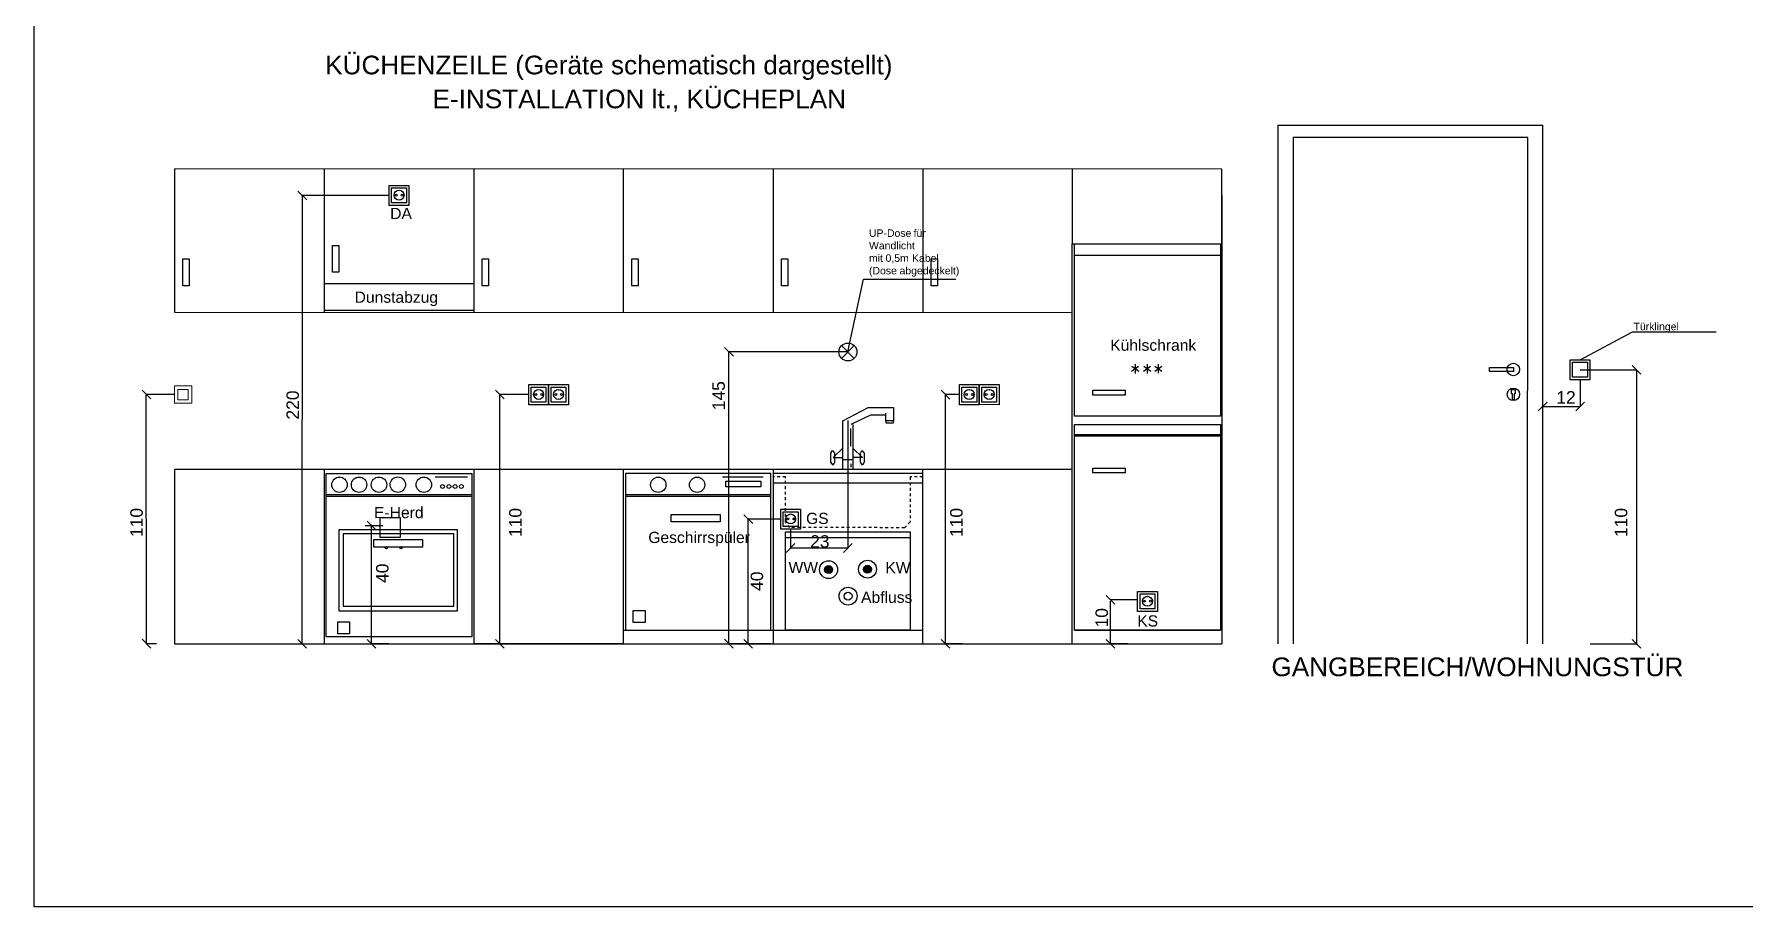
# Model space of a CAD drawing. Header units: millimetres. Extents: x 3198 to 3613, y 2300 to 2850.
# Drawn here: x 3198 to 3260.2, y 2299.9 to 2331.7 of the extents above; entities that cross this region are included whole.
import ezdxf

# ---------------------------------------------------------------- set-up
doc = ezdxf.new("R2010")
doc.units = ezdxf.units.MM
doc.linetypes.add('ACAD_ISO02W100', pattern=[15, 12, -3])
doc.layers.add('E_Elektroinstallation', color=1, linetype='Continuous', lineweight=18, true_color=0xff0000)
doc.layers.add('X_Bemaßung', color=7, linetype='Continuous', lineweight=25, true_color=0xcc3300)
doc.styles.get("Standard").update_dxf_attribs({"font": 'arial.ttf'})

# ---------------------------------------------------------------- blocks, each defined once
blk = doc.blocks.new('MText-A0CHVJ8Z2L', base_point=(853.96, 743.4))
at = {"color": 0, "linetype": 'ByBlock', "lineweight": -2, "ltscale": 0.18, "char_height": 1.3499, "attachment_point": 1, "rotation": 359.997}
for s, insert in [('{\\fArial;UP-Dose}', (853.96, 751.53)), ('{\\fArial;für}', (862.01, 751.53)), ('{\\fArial;Wandlicht}', (853.96, 749.28)), ('{\\fArial;(Dose}', (853.96, 744.75)), ('{\\fArial;mit}', (853.96, 747.02)), ('{\\fArial;0,5m}', (856.95, 747.02)), ('{\\fArial;abgedeckelt)}', (859.47, 744.75)), ('{\\fArial;Kabel}', (861.73, 747.02))]:
    blk.add_mtext(s, dxfattribs=dict(at, insert=insert))
blk = doc.blocks.new('Blockreferenz-A0CHVJ932L', base_point=(792.52, 705.07))
at = {"color": 0, "linetype": 'ByBlock', "lineweight": -2, "ltscale": 0.18}
for p, q in [((792.52, 708.69), (796.1, 708.69)), ((792.52, 705.07), (792.52, 708.69)), ((792.97, 708.23), (795.64, 708.23)), ((792.97, 705.53), (792.97, 708.23)), ((795.64, 708.23), (795.64, 705.53)), ((796.1, 708.69), (796.1, 705.07)), ((796.1, 705.07), (792.52, 705.07)), ((795.64, 705.53), (792.97, 705.53))]:
    blk.add_line(p, q, dxfattribs=at)
for centre, radius in [((794.31, 706.92), 0.9), ((793.8, 706.92), 0.171), ((794.87, 706.92), 0.171)]:
    blk.add_circle(centre, radius, dxfattribs=at)
for points in [[(794.33, 707.55), (794.29, 707.55), (794.33, 707.82), (794.29, 707.82)], [(794.33, 706.02), (794.29, 706.02), (794.33, 706.29), (794.29, 706.29)]]:
    blk.add_solid(points, dxfattribs=at)
blk = doc.blocks.new('Blockreferenz-A0CHVJ9B2L', base_point=(831.39, 661.09))
at = {"color": 0, "linetype": 'ByBlock', "lineweight": -2, "ltscale": 0.25}
blk.add_line((831.39, 662.67), (832.96, 661.09), dxfattribs=at)
blk = doc.blocks.new('Blockreferenz-A0CHVJ9H2L', base_point=(728.53, 661.88))
at = {"color": 0, "linetype": 'ByBlock', "lineweight": -2, "ltscale": 0.18}
for p, q in [((728.53, 747.65), (728.53, 721.76)), ((917.71, 747.64), (728.53, 747.65)), ((755.57, 747.65), (755.57, 721.76)), ((782.6, 747.65), (782.6, 721.75)), ((809.6, 747.65), (809.6, 721.75)), ((836.64, 747.64), (836.64, 721.75)), ((863.68, 747.64), (863.68, 721.75)), ((890.68, 747.64), (890.68, 734.1)), ((917.71, 734.1), (917.71, 747.64)), ((917.71, 742.95), (917.71, 661.88)), ((757.09, 733.84), (758.24, 733.84)), ((757.09, 729), (757.09, 733.84)), ((758.24, 733.84), (758.24, 729)), ((890.67, 721.75), (890.68, 734.1)), ((890.67, 661.88), (890.68, 734.1)), ((890.68, 734.1), (917.71, 734.1)), ((891.05, 702.99), (891.06, 734.1)), ((891.06, 734.1), (917.45, 734.1)), ((891.06, 732.08), (917.45, 732.08)), ((917.45, 734.1), (917.44, 702.99)), ((730.05, 726.56), (730.06, 731.41)), ((730.06, 731.41), (731.2, 731.41)), ((731.2, 731.41), (731.2, 726.56)), ((758.24, 729), (757.09, 729)), ((784.13, 731.4), (785.27, 731.4)), ((784.13, 726.56), (784.13, 731.4)), ((785.27, 731.4), (785.27, 726.56)), ((811.13, 731.4), (812.27, 731.4)), ((811.13, 726.56), (811.13, 731.4)), ((812.27, 731.4), (812.27, 726.56)), ((838.16, 731.4), (839.31, 731.4)), ((838.16, 726.56), (838.16, 731.4)), ((839.31, 731.4), (839.31, 726.56)), ((865.2, 731.4), (866.35, 731.4)), ((865.2, 726.56), (865.2, 731.4)), ((866.35, 731.4), (866.35, 726.56)), ((731.2, 726.56), (730.05, 726.56)), ((755.57, 726.94), (782.6, 726.94)), ((785.27, 726.56), (784.13, 726.56)), ((812.27, 726.56), (811.13, 726.56)), ((839.31, 726.56), (838.16, 726.56)), ((866.35, 726.56), (865.2, 726.56)), ((728.53, 721.76), (890.67, 721.75)), ((755.57, 722.14), (782.6, 722.14)), ((901.39, 711.1), (902.65, 712.02)), ((901.41, 712.03), (902.67, 711.12)), ((902.04, 712.4), (902.04, 710.72)), ((903.56, 711.1), (904.82, 712.02)), ((903.58, 712.03), (904.84, 711.12)), ((904.21, 712.4), (904.21, 710.72)), ((905.57, 711.1), (906.82, 712.02)), ((905.58, 712.03), (906.84, 711.12)), ((906.21, 712.41), (906.21, 710.74)), ((894.37, 707.68), (900.21, 707.68)), ((894.37, 706.8), (894.37, 707.68)), ((900.21, 707.68), (900.21, 706.8)), ((849.26, 702.15), (853.84, 704.55)), ((853.84, 704.55), (858.41, 704.55)), ((858.41, 704.55), (858.41, 702.15)), ((900.21, 706.8), (894.37, 706.8)), ((849.26, 693.38), (849.26, 702.15)), ((854.22, 703.18), (850.67, 701.5)), ((851.05, 701.5), (851.05, 693.38)), ((857, 703.18), (854.22, 703.18)), ((857, 702.15), (857, 703.56)), ((858.41, 702.15), (857, 702.15)), ((857, 702.15), (857, 701.77)), ((857, 701.77), (858.41, 701.77)), ((858.41, 701.77), (858.41, 702.15)), ((917.44, 702.99), (891.05, 702.99)), ((891.05, 664.32), (891.05, 701.46)), ((891.05, 701.46), (917.44, 701.46)), ((917.44, 701.46), (917.44, 664.32)), ((850.67, 697.57), (850.67, 700.74)), ((891.05, 699.71), (917.44, 699.71)), ((891.05, 699.44), (917.44, 699.44)), ((847.09, 696.32), (847.36, 696.8)), ((847.09, 694.68), (847.09, 696.32)), ((847.35, 696.81), (847.73, 696.32)), ((849.26, 697.19), (847.47, 695.55)), ((847.47, 695.55), (849.26, 695.55)), ((847.73, 696.32), (847.73, 694.68)), ((849.26, 695.17), (851.05, 695.17)), ((851.05, 697.19), (852.81, 695.55)), ((852.81, 695.55), (851.05, 695.55)), ((852.42, 696.32), (852.7, 696.8)), ((852.42, 694.68), (852.42, 696.32)), ((852.69, 696.81), (853.07, 696.32)), ((853.07, 696.32), (853.07, 694.68)), ((890.67, 693.38), (728.53, 693.39)), ((728.53, 693.39), (728.53, 661.89)), ((755.56, 693.38), (755.56, 661.89)), ((755.94, 663.16), (755.95, 692.62)), ((755.95, 692.62), (782.22, 692.62)), ((775.62, 692.01), (781.46, 692.01)), ((782.22, 692.62), (782.22, 663.16)), ((782.6, 693.38), (782.6, 661.88)), ((809.6, 693.38), (809.6, 661.88)), ((836.26, 692.62), (809.98, 692.62)), ((809.98, 692.62), (809.98, 664.32)), ((827.49, 692.01), (834.84, 692.01)), ((836.25, 664.32), (836.26, 692.62)), ((836.64, 693.38), (836.64, 661.88)), ((863.67, 692.62), (836.64, 692.62)), ((847.47, 694.14), (847.09, 694.68)), ((847.73, 694.68), (847.47, 694.14)), ((850.67, 694.41), (850.67, 693.76)), ((852.81, 694.14), (852.42, 694.68)), ((853.07, 694.68), (852.81, 694.14)), ((863.67, 661.88), (863.67, 693.38)), ((894.37, 693.61), (900.21, 693.61)), ((894.37, 692.73), (894.37, 693.61)), ((900.21, 692.73), (894.37, 692.73)), ((900.21, 693.61), (900.21, 692.73)), ((755.95, 688.85), (782.22, 688.85)), ((809.98, 688.84), (836.26, 688.84)), ((828.13, 691.25), (834.46, 691.24)), ((828.13, 690.22), (828.13, 691.25)), ((834.46, 690.22), (828.13, 690.22)), ((834.46, 691.24), (834.46, 690.22)), ((836.64, 690.98), (863.67, 690.98)), ((782.22, 688.46), (755.95, 688.47)), ((836.26, 688.46), (809.98, 688.46)), ((818.26, 685.26), (827.1, 685.26)), ((818.26, 683.89), (818.26, 685.26)), ((827.1, 683.89), (818.26, 683.89)), ((827.1, 685.26), (827.1, 683.89)), ((779.66, 682.48), (758.23, 682.48)), ((758.23, 682.48), (758.23, 667.84)), ((779.02, 681.71), (759, 681.72)), ((759, 681.72), (759, 668.68)), ((764.56, 680.72), (773.33, 680.72)), ((764.56, 679.31), (764.56, 680.72)), ((773.33, 680.72), (773.33, 679.31)), ((779.02, 668.68), (779.02, 681.71)), ((779.66, 667.84), (779.66, 682.48)), ((838.89, 682.09), (861.42, 682.09)), ((838.89, 664.32), (838.89, 682.09)), ((838.89, 681.1), (861.42, 681.1)), ((861.42, 682.09), (861.42, 664.32)), ((773.33, 679.31), (764.56, 679.31)), ((758.23, 667.84), (779.66, 667.84)), ((759, 668.68), (779.02, 668.68)), ((811.39, 667.87), (813.53, 667.87)), ((811.39, 665.7), (811.39, 667.87)), ((813.53, 667.87), (813.53, 665.7)), ((758.08, 665.87), (760.14, 665.87)), ((758.08, 663.7), (758.08, 665.87)), ((760.14, 665.87), (760.14, 663.7)), ((809.6, 664.32), (863.67, 664.32)), ((813.53, 665.7), (811.39, 665.7)), ((861.42, 664.32), (838.89, 664.32)), ((917.44, 664.32), (891.05, 664.32)), ((728.53, 661.89), (917.71, 661.88)), ((782.22, 663.16), (755.94, 663.16)), ((760.14, 663.7), (758.08, 663.7)), ((809.6, 661.88), (782.6, 661.88)), ((836.64, 661.88), (863.67, 661.88))]:
    blk.add_line(p, q, dxfattribs=at)
at = {"color": 0, "linetype": 'ACAD_ISO02W100', "lineweight": -2, "ltscale": 0.018}
for p, q in [((838.89, 692.01), (836.64, 692.01)), ((838.89, 683.88), (838.89, 692.01)), ((863.67, 692.01), (861.42, 692.01)), ((861.42, 692.01), (861.42, 683.88)), ((839.65, 682.86), (838.89, 683.88)), ((860.39, 682.85), (839.65, 682.86)), ((861.42, 683.88), (860.39, 682.85))]:
    blk.add_line(p, q, dxfattribs=at)
at = {"color": 0, "linetype": 'ByBlock', "lineweight": -2, "ltscale": 0.18}
for centre, radius in [((758.35, 690.61), 1.39), ((761.89, 690.61), 1.39), ((765.48, 690.61), 1.39), ((768.89, 690.62), 1.39), ((773.58, 690.61), 1.39), ((815.91, 690.6), 1.39), ((822.93, 690.6), 1.39), ((776.95, 690.29), 0.355), ((778.1, 690.29), 0.355), ((779.23, 690.29), 0.355), ((780.36, 690.29), 0.355), ((846.67, 675.27), 1.62), ((853.7, 675.35), 1.62), ((846.67, 675.27), 0.72), ((853.7, 675.35), 0.72), ((850.19, 670.48), 1.62), ((850.19, 670.48), 0.72)]:
    blk.add_circle(centre, radius, dxfattribs=at)
for points in [[(845.98, 675.04), (845.95, 675.38), (845.98, 675.49)], [(845.95, 675.15), (845.95, 675.27), (845.95, 675.38)], [(845.95, 675.15), (845.95, 675.38), (845.98, 675.04)], [(846.02, 674.94), (845.98, 675.49), (846.02, 675.59)], [(845.98, 675.04), (845.98, 675.49), (846.02, 674.94)], [(846.08, 674.84), (846.02, 675.59), (846.08, 675.69)], [(846.02, 674.94), (846.02, 675.59), (846.08, 674.84)], [(846.16, 674.76), (846.08, 675.69), (846.16, 675.78)], [(846.08, 674.84), (846.08, 675.69), (846.16, 674.76)], [(846.24, 674.68), (846.16, 675.78), (846.24, 675.85)], [(846.16, 674.76), (846.16, 675.78), (846.24, 674.68)], [(846.34, 674.62), (846.24, 675.85), (846.34, 675.91)], [(846.24, 674.68), (846.24, 675.85), (846.34, 674.62)], [(846.44, 674.58), (846.34, 675.91), (846.44, 675.95)], [(846.34, 674.62), (846.34, 675.91), (846.44, 674.58)], [(846.55, 674.56), (846.44, 675.95), (846.55, 675.98)], [(846.44, 674.58), (846.44, 675.95), (846.55, 674.56)], [(846.67, 674.55), (846.55, 675.98), (846.67, 675.99)], [(846.55, 674.56), (846.55, 675.98), (846.67, 674.55)], [(846.67, 674.55), (846.67, 675.99), (846.78, 674.56)], [(846.78, 674.56), (846.67, 675.99), (846.78, 675.98)], [(846.78, 674.56), (846.78, 675.98), (846.89, 674.58)], [(846.89, 674.58), (846.78, 675.98), (846.89, 675.95)], [(846.89, 674.58), (846.89, 675.95), (846.99, 674.62)], [(846.99, 674.62), (846.89, 675.95), (846.99, 675.91)], [(846.99, 674.62), (846.99, 675.91), (847.09, 674.68)], [(847.09, 674.68), (846.99, 675.91), (847.09, 675.85)], [(847.09, 674.68), (847.09, 675.85), (847.17, 674.76)], [(847.17, 674.76), (847.09, 675.85), (847.17, 675.78)], [(847.17, 674.76), (847.17, 675.78), (847.25, 674.84)], [(847.25, 674.84), (847.17, 675.78), (847.25, 675.69)], [(847.25, 674.84), (847.25, 675.69), (847.31, 674.94)], [(847.31, 674.94), (847.25, 675.69), (847.31, 675.59)], [(847.31, 674.94), (847.31, 675.59), (847.35, 675.04)], [(847.35, 675.04), (847.31, 675.59), (847.35, 675.49)], [(847.35, 675.04), (847.35, 675.49), (847.38, 675.15)], [(847.38, 675.15), (847.35, 675.49), (847.38, 675.38)], [(847.38, 675.15), (847.38, 675.38), (847.39, 675.27)], [(852.99, 675.24), (852.98, 675.35), (852.99, 675.46)], [(853.02, 675.13), (852.99, 675.46), (853.02, 675.57)], [(852.99, 675.24), (852.99, 675.46), (853.02, 675.13)], [(853.06, 675.03), (853.02, 675.57), (853.06, 675.68)], [(853.02, 675.13), (853.02, 675.57), (853.06, 675.03)], [(853.12, 674.93), (853.06, 675.68), (853.12, 675.78)], [(853.06, 675.03), (853.06, 675.68), (853.12, 674.93)], [(853.19, 674.84), (853.12, 675.78), (853.19, 675.86)], [(853.12, 674.93), (853.12, 675.78), (853.19, 674.84)], [(853.28, 674.77), (853.19, 675.86), (853.28, 675.93)], [(853.19, 674.84), (853.19, 675.86), (853.28, 674.77)], [(853.37, 674.71), (853.28, 675.93), (853.37, 675.99)], [(853.28, 674.77), (853.28, 675.93), (853.37, 674.71)], [(853.48, 674.67), (853.37, 675.99), (853.48, 676.04)], [(853.37, 674.71), (853.37, 675.99), (853.48, 674.67)], [(853.59, 674.64), (853.48, 676.04), (853.59, 676.06)], [(853.48, 674.67), (853.48, 676.04), (853.59, 674.64)], [(853.7, 674.63), (853.59, 676.06), (853.7, 676.07)], [(853.59, 674.64), (853.59, 676.06), (853.7, 674.63)], [(853.7, 674.63), (853.7, 676.07), (853.81, 674.64)], [(853.81, 674.64), (853.7, 676.07), (853.81, 676.06)], [(853.81, 674.64), (853.81, 676.06), (853.92, 674.67)], [(853.92, 674.67), (853.81, 676.06), (853.92, 676.04)], [(853.92, 674.67), (853.92, 676.04), (854.03, 674.71)], [(854.03, 674.71), (853.92, 676.04), (854.03, 675.99)], [(854.03, 674.71), (854.03, 675.99), (854.12, 674.77)], [(854.12, 674.77), (854.03, 675.99), (854.12, 675.93)], [(854.12, 674.77), (854.12, 675.93), (854.21, 674.84)], [(854.21, 674.84), (854.12, 675.93), (854.21, 675.86)], [(854.21, 674.84), (854.21, 675.86), (854.28, 674.93)], [(854.28, 674.93), (854.21, 675.86), (854.28, 675.78)], [(854.28, 674.93), (854.28, 675.78), (854.34, 675.03)], [(854.34, 675.03), (854.28, 675.78), (854.34, 675.68)], [(854.34, 675.03), (854.34, 675.68), (854.39, 675.13)], [(854.39, 675.13), (854.34, 675.68), (854.39, 675.57)], [(854.39, 675.13), (854.39, 675.57), (854.41, 675.24)], [(854.41, 675.24), (854.39, 675.57), (854.41, 675.46)], [(854.41, 675.24), (854.41, 675.46), (854.42, 675.35)]]:
    blk.add_solid(points, dxfattribs=at)
at = {"color": 0, "lineweight": -2, "char_height": 2.0211, "attachment_point": 1, "rotation": 359.997}
for s, insert in [('{\\fArial;Dunstabzug}', (761.08, 725.5)), ('{\\fArial;Kühlschrank}', (897.53, 716.83)), ('{\\fArial;E-Herd}', (764.59, 686.59)), ('{\\fArial;Geschirrspüler}', (814.11, 682.1)), ('{\\fArial;WW}', (839.44, 676.67)), ('{\\fArial;KW}', (856.92, 676.65)), ('{\\fArial;Abfluss}', (852.54, 671.29))]:
    blk.add_mtext(s, dxfattribs=dict(at, insert=insert))
blk = doc.blocks.new('Kreis-A0CHVJ9J2L', base_point=(770.19, 675.18))
at = {"color": 0, "linetype": 'ByBlock', "lineweight": -2, "ltscale": 0.18}
blk.add_circle((770.41, 675.4), 0.224, dxfattribs=at)
blk = doc.blocks.new('Blockreferenz-A0CHVJ9V2L', base_point=(927.87, 661.87))
at = {"color": 0, "linetype": 'ByBlock', "lineweight": -2, "ltscale": 0.18}
for p, q in [((927.87, 661.88), (927.87, 755.57)), ((927.87, 755.57), (975.61, 755.57)), ((975.61, 755.57), (975.61, 661.87)), ((930.58, 753.32), (930.57, 661.88)), ((972.91, 753.32), (930.58, 753.32)), ((972.9, 661.87), (972.91, 753.32)), ((966.04, 711.75), (970.33, 711.75)), ((966.04, 711.07), (966.04, 711.75)), ((970.33, 711.07), (966.04, 711.07)), ((970.33, 711.75), (970.33, 711.07)), ((970.01, 707.8), (970.65, 707.8)), ((970.01, 707.05), (970.01, 707.8)), ((970.65, 707.8), (970.65, 707.05)), ((970.18, 707.05), (970.01, 707.05)), ((970.18, 705.94), (970.18, 707.05)), ((970.48, 705.94), (970.18, 705.94)), ((970.65, 707.05), (970.48, 707.05)), ((970.48, 707.05), (970.48, 705.94))]:
    blk.add_line(p, q, dxfattribs=at)
for centre, radius in [((970.33, 711.41), 1.13), ((970.33, 706.93), 1.12)]:
    blk.add_circle(centre, radius, dxfattribs=at)
blk = doc.blocks.new('Blockreferenz-A0CHVJ9X2L', base_point=(838.01, 682.57))
at = {"color": 0, "linetype": 'ByBlock', "lineweight": -2, "ltscale": 0.18}
for p, q in [((838.01, 686.19), (841.6, 686.19)), ((838.01, 682.57), (838.01, 686.19)), ((841.6, 686.19), (841.6, 682.57)), ((838.47, 685.73), (841.14, 685.73)), ((838.47, 683.03), (838.47, 685.73)), ((841.14, 683.03), (838.47, 683.03)), ((841.14, 685.73), (841.14, 683.03)), ((841.6, 682.57), (838.01, 682.57))]:
    blk.add_line(p, q, dxfattribs=at)
for centre, radius in [((839.81, 684.42), 0.9), ((839.29, 684.42), 0.171), ((840.36, 684.42), 0.171)]:
    blk.add_circle(centre, radius, dxfattribs=at)
for points in [[(839.83, 685.05), (839.78, 685.05), (839.83, 685.32), (839.78, 685.32)], [(839.83, 683.52), (839.78, 683.52), (839.83, 683.79), (839.78, 683.79)]]:
    blk.add_solid(points, dxfattribs=at)
blk = doc.blocks.new('Blockreferenz-A0CHVJA72L', base_point=(866.98, 706.09))
at = {"color": 0, "linetype": 'ByBlock', "lineweight": -2, "ltscale": 0.25}
blk.add_line((868.56, 706.09), (866.98, 707.66), dxfattribs=at)
blk = doc.blocks.new('Blockreferenz-A0CHVJA92L', base_point=(991.76, 710.58))
at = {"color": 0, "linetype": 'ByBlock', "lineweight": -2, "ltscale": 0.25}
blk.add_line((993.33, 710.58), (991.76, 712.16), dxfattribs=at)
blk = doc.blocks.new('Polylinie-A0CHVJAB2L', base_point=(850.16, 729.38))
at = {"color": 0, "linetype": 'ByBlock', "lineweight": -2, "ltscale": 0.18}
for p, q in [((850.16, 729.38), (852.95, 742.55)), ((852.95, 742.55), (869.63, 742.55))]:
    blk.add_line(p, q, dxfattribs=at)
blk = doc.blocks.new('Blockreferenz-A0CHVJAH2L', base_point=(981.58, 703.95))
at = {"color": 0, "linetype": 'ByBlock', "lineweight": -2, "ltscale": 0.25}
blk.add_line((981.58, 703.95), (983.16, 705.53), dxfattribs=at)
blk = doc.blocks.new('Blockreferenz-A0CHVJAP2L', base_point=(786.51, 706.09))
at = {"color": 0, "linetype": 'ByBlock', "lineweight": -2, "ltscale": 0.25}
blk.add_line((788.08, 706.09), (786.51, 707.67), dxfattribs=at)
blk = doc.blocks.new('Blockreferenz-A0CHVJBP2L', base_point=(839.02, 678.38))
at = {"color": 0, "linetype": 'ByBlock', "lineweight": -2, "ltscale": 0.25}
blk.add_line((840.59, 679.96), (839.02, 678.38), dxfattribs=at)
blk = doc.blocks.new('Blockreferenz-A0CHVJBV2L', base_point=(866.98, 661.09))
at = {"color": 0, "linetype": 'ByBlock', "lineweight": -2, "ltscale": 0.25}
blk.add_line((866.98, 662.67), (868.56, 661.09), dxfattribs=at)
blk = doc.blocks.new('MText-A0CHVJCR2L', base_point=(926.64, 656.01))
at = {"color": 0, "linetype": 'ByBlock', "lineweight": -2, "ltscale": 0.18, "insert": (926.64, 659.39), "char_height": 3.3749, "attachment_point": 1, "rotation": 359.997}
blk.add_mtext('{\\fArial;GANGBEREICH/WOHNUNGSTÜR}', dxfattribs=at)
blk = doc.blocks.new('Blockreferenz-A0CHVJCZ2L', base_point=(831.39, 683.59))
at = {"color": 0, "linetype": 'ByBlock', "lineweight": -2, "ltscale": 0.25}
blk.add_line((832.96, 683.59), (831.39, 685.17), dxfattribs=at)
blk = doc.blocks.new('Kreis-A0CHVJD72L', base_point=(767.54, 675.18))
at = {"color": 0, "linetype": 'ByBlock', "lineweight": -2, "ltscale": 0.18}
blk.add_circle((767.77, 675.4), 0.224, dxfattribs=at)
blk = doc.blocks.new('Einzeiliger Text-A0CHVJDF2L', base_point=(767.5, 738.6))
at = {"color": 0, "lineweight": -2, "insert": (767.5, 740.62), "char_height": 2.0211, "attachment_point": 1, "rotation": 359.997}
blk.add_mtext('{\\fArial;DA}', dxfattribs=at)
blk = doc.blocks.new('Blockreferenz-A0CHVJDP2L', base_point=(722.72, 706.1))
at = {"color": 0, "linetype": 'ByBlock', "lineweight": -2, "ltscale": 0.25}
blk.add_line((724.29, 706.1), (722.72, 707.67), dxfattribs=at)
blk = doc.blocks.new('Einzeiliger Text-A0CHVJE92L', base_point=(769.02, 653.24))
at = {"color": 0, "lineweight": -2, "insert": (769.02, 656.62), "char_height": 3.3749, "attachment_point": 1, "rotation": 359.997}
blk.add_mtext('{\\fArial;KÜCHENZEILE (Geräte schematisch dargestellt)}', dxfattribs=at)
blk = doc.blocks.new('Blockreferenz-A0CHVJEB2L', base_point=(902.46, 682.57))
at = {"color": 0, "linetype": 'ByBlock', "lineweight": -2, "ltscale": 0.18}
for p, q in [((902.46, 686.19), (906.04, 686.19)), ((902.46, 682.57), (902.46, 686.19)), ((906.04, 686.19), (906.04, 682.57)), ((902.91, 685.73), (905.58, 685.73)), ((902.91, 683.02), (902.91, 685.73)), ((905.58, 683.02), (902.91, 683.02)), ((905.58, 685.73), (905.58, 683.02)), ((906.04, 682.57), (902.46, 682.57))]:
    blk.add_line(p, q, dxfattribs=at)
for centre, radius in [((904.25, 684.41), 0.9), ((903.73, 684.41), 0.171), ((904.81, 684.42), 0.171)]:
    blk.add_circle(centre, radius, dxfattribs=at)
for points in [[(904.27, 685.05), (904.23, 685.05), (904.27, 685.31), (904.23, 685.31)], [(904.27, 683.52), (904.23, 683.52), (904.27, 683.79), (904.23, 683.79)]]:
    blk.add_solid(points, dxfattribs=at)
blk = doc.blocks.new('Blockreferenz-A0CHVJEJ2L', base_point=(980.58, 709.56))
at = {"color": 0, "linetype": 'ByBlock', "lineweight": -2, "ltscale": 0.18}
for p, q in [((980.58, 713.18), (984.16, 713.18)), ((980.58, 709.56), (980.58, 713.18)), ((981.03, 712.73), (983.7, 712.73)), ((981.03, 710.02), (981.03, 712.73)), ((983.7, 712.73), (983.7, 710.02)), ((984.16, 713.18), (984.16, 709.56)), ((984.16, 709.56), (980.58, 709.56)), ((983.7, 710.02), (981.03, 710.02))]:
    blk.add_line(p, q, dxfattribs=at)
blk = doc.blocks.new('Blockreferenz-A0CHVJEL2L', base_point=(991.75, 661.09))
at = {"color": 0, "linetype": 'ByBlock', "lineweight": -2, "ltscale": 0.25}
blk.add_line((991.75, 662.66), (993.33, 661.09), dxfattribs=at)
blk = doc.blocks.new('Blockreferenz-A0CHVJF52L', base_point=(722.71, 661.1))
at = {"color": 0, "linetype": 'ByBlock', "lineweight": -2, "ltscale": 0.25}
blk.add_line((722.71, 662.68), (724.29, 661.1), dxfattribs=at)
blk = doc.blocks.new('Polylinie-A0CHVJF72L', base_point=(767.27, 673.57))
at = {"color": 0, "linetype": 'ByBlock', "lineweight": -2, "ltscale": 0.18}
for p, q in [((767.27, 677.2), (770.89, 677.2)), ((767.27, 673.57), (767.27, 677.2)), ((770.89, 677.2), (770.89, 673.57)), ((770.89, 673.57), (767.27, 673.57))]:
    blk.add_line(p, q, dxfattribs=at)
blk = doc.blocks.new('Blockreferenz-A0CHVJFF2L', base_point=(763.35, 674.6))
at = {"color": 0, "linetype": 'ByBlock', "lineweight": -2, "ltscale": 0.25}
blk.add_line((764.92, 674.6), (763.35, 676.17), dxfattribs=at)
blk = doc.blocks.new('Blockreferenz-A0CHVJFL2L', base_point=(848.54, 727.76))
at = {"color": 1, "linetype": 'ByBlock', "lineweight": -2, "ltscale": 0.18, "true_color": 0xff0000}
for p, q in [((849.01, 728.23), (851.3, 730.52)), ((851.3, 728.23), (849.01, 730.52))]:
    blk.add_line(p, q, dxfattribs=at)
blk.add_circle((850.16, 729.38), 1.62, dxfattribs=at)
blk = doc.blocks.new('Blockreferenz-A0CHVJFR2L', base_point=(827.89, 661.09))
at = {"color": 0, "linetype": 'ByBlock', "lineweight": -2, "ltscale": 0.25}
blk.add_line((827.89, 662.67), (829.46, 661.09), dxfattribs=at)
blk = doc.blocks.new('Blockreferenz-A0CHVJFX2L', base_point=(796.1, 705.07))
at = {"color": 0, "linetype": 'ByBlock', "lineweight": -2, "ltscale": 0.18}
for p, q in [((796.1, 708.69), (799.69, 708.69)), ((796.1, 705.07), (796.1, 708.69)), ((796.56, 708.23), (799.23, 708.23)), ((796.56, 705.53), (796.56, 708.23)), ((799.23, 708.23), (799.23, 705.53)), ((799.69, 708.69), (799.69, 705.07)), ((799.69, 705.07), (796.1, 705.07)), ((799.23, 705.53), (796.56, 705.53))]:
    blk.add_line(p, q, dxfattribs=at)
for centre, radius in [((797.9, 706.92), 0.9), ((797.38, 706.92), 0.171), ((798.45, 706.92), 0.171)]:
    blk.add_circle(centre, radius, dxfattribs=at)
for points in [[(797.92, 707.55), (797.87, 707.55), (797.92, 707.82), (797.87, 707.82)], [(797.92, 706.02), (797.87, 706.02), (797.92, 706.29), (797.87, 706.29)]]:
    blk.add_solid(points, dxfattribs=at)
blk = doc.blocks.new('Blockreferenz-A0CHVJFZ2L', base_point=(873.86, 705.06))
at = {"color": 0, "linetype": 'ByBlock', "lineweight": -2, "ltscale": 0.18}
for p, q in [((873.86, 708.69), (877.45, 708.69)), ((873.86, 705.07), (873.86, 708.69)), ((874.32, 708.23), (876.99, 708.23)), ((874.32, 705.52), (874.32, 708.23)), ((876.99, 708.23), (876.99, 705.52)), ((877.45, 708.69), (877.45, 705.06)), ((877.45, 705.06), (873.86, 705.07)), ((876.99, 705.52), (874.32, 705.52))]:
    blk.add_line(p, q, dxfattribs=at)
for centre, radius in [((875.66, 706.91), 0.9), ((875.14, 706.91), 0.171), ((876.21, 706.92), 0.171)]:
    blk.add_circle(centre, radius, dxfattribs=at)
for points in [[(875.68, 707.55), (875.63, 707.55), (875.68, 707.81), (875.63, 707.81)], [(875.68, 706.02), (875.63, 706.02), (875.68, 706.29), (875.63, 706.29)]]:
    blk.add_solid(points, dxfattribs=at)
blk = doc.blocks.new('Blockreferenz-A0CHVJG12L', base_point=(827.89, 728.59))
at = {"color": 0, "linetype": 'ByBlock', "lineweight": -2, "ltscale": 0.25}
blk.add_line((829.47, 728.59), (827.89, 730.17), dxfattribs=at)
blk = doc.blocks.new('Blockreferenz-A0CHVJG72L', base_point=(896.8, 661.09))
at = {"color": 0, "linetype": 'ByBlock', "lineweight": -2, "ltscale": 0.25}
blk.add_line((896.8, 662.67), (898.37, 661.09), dxfattribs=at)
blk = doc.blocks.new('Polylinie-A0CHVJG92L', base_point=(982.37, 713.18))
at = {"color": 0, "linetype": 'ByBlock', "lineweight": -2, "ltscale": 0.18}
for p, q in [((982.37, 713.18), (991.86, 718.24)), ((991.86, 718.24), (1006.96, 718.24))]:
    blk.add_line(p, q, dxfattribs=at)
blk = doc.blocks.new('MText-A0CHVJGB2L', base_point=(992.03, 718.51))
at = {"color": 0, "linetype": 'ByBlock', "lineweight": -2, "ltscale": 0.18, "insert": (992.03, 719.86), "char_height": 1.3499, "attachment_point": 1, "rotation": 359.997}
blk.add_mtext('{\\fArial;Türklingel}', dxfattribs=at)
blk = doc.blocks.new('Einzeiliger Text-A0CHVJGF2L', base_point=(902.4, 679.85))
at = {"color": 0, "lineweight": -2, "insert": (902.4, 681.87), "char_height": 2.0211, "attachment_point": 1, "rotation": 359.997}
blk.add_mtext('{\\fArial;KS}', dxfattribs=at)
blk = doc.blocks.new('Blockreferenz-A0CHVJGT2L', base_point=(849.37, 678.38))
at = {"color": 0, "linetype": 'ByBlock', "lineweight": -2, "ltscale": 0.25}
blk.add_line((849.37, 678.38), (850.94, 679.96), dxfattribs=at)
blk = doc.blocks.new('Blockreferenz-A0CHVJHB2L', base_point=(974.82, 703.95))
at = {"color": 0, "linetype": 'ByBlock', "lineweight": -2, "ltscale": 0.25}
blk.add_line((976.4, 705.53), (974.82, 703.95), dxfattribs=at)
blk = doc.blocks.new('MText-A0CHVJHD2L', base_point=(843.35, 679.24))
at = {"color": 0, "linetype": 'ByBlock', "lineweight": -2, "ltscale": 0.25, "insert": (843.35, 681.49), "char_height": 2.2499, "attachment_point": 1, "rotation": 359.997}
blk.add_mtext('{\\fArial;23}', dxfattribs=at)
blk = doc.blocks.new('Blockreferenz-A0CHVJHN2L', base_point=(750.85, 742.1))
at = {"color": 0, "linetype": 'ByBlock', "lineweight": -2, "ltscale": 0.25}
blk.add_line((752.43, 742.1), (750.85, 743.67), dxfattribs=at)
blk = doc.blocks.new('Blockreferenz-A0CHVJHR2L', base_point=(896.8, 683.59))
at = {"color": 0, "linetype": 'ByBlock', "lineweight": -2, "ltscale": 0.25}
blk.add_line((898.37, 683.59), (896.8, 685.16), dxfattribs=at)
blk = doc.blocks.new('Blockreferenz-A0CHVJI92L', base_point=(767.29, 741.07))
at = {"color": 0, "linetype": 'ByBlock', "lineweight": -2, "ltscale": 0.18}
for p, q in [((767.29, 744.69), (770.88, 744.69)), ((767.29, 741.07), (767.29, 744.69)), ((770.88, 744.69), (770.88, 741.07)), ((767.75, 744.24), (770.42, 744.24)), ((767.75, 741.53), (767.75, 744.24)), ((770.42, 741.53), (767.75, 741.53)), ((770.42, 744.24), (770.42, 741.53)), ((770.88, 741.07), (767.29, 741.07))]:
    blk.add_line(p, q, dxfattribs=at)
for centre, radius in [((769.09, 742.92), 0.9), ((768.57, 742.92), 0.171), ((769.64, 742.92), 0.171)]:
    blk.add_circle(centre, radius, dxfattribs=at)
for points in [[(769.11, 743.55), (769.06, 743.55), (769.11, 743.82), (769.06, 743.82)], [(769.11, 742.02), (769.06, 742.02), (769.11, 742.29), (769.06, 742.29)]]:
    blk.add_solid(points, dxfattribs=at)
blk = doc.blocks.new('Einzeiliger Text-A0CHVJIJ2L', base_point=(842.6, 683.51))
at = {"color": 0, "lineweight": -2, "insert": (842.6, 685.53), "char_height": 2.0211, "attachment_point": 1, "rotation": 359.997}
blk.add_mtext('{\\fArial;GS}', dxfattribs=at)
blk = doc.blocks.new('Blockreferenz-A0CHVJIT2L', base_point=(870.28, 705.07))
at = {"color": 0, "linetype": 'ByBlock', "lineweight": -2, "ltscale": 0.18}
for p, q in [((870.28, 708.69), (873.86, 708.69)), ((870.28, 705.07), (870.28, 708.69)), ((870.74, 708.23), (873.41, 708.23)), ((870.74, 705.52), (870.74, 708.23)), ((873.41, 708.23), (873.41, 705.52)), ((873.86, 708.69), (873.86, 705.07)), ((873.86, 705.07), (870.28, 705.07)), ((873.41, 705.52), (870.74, 705.52))]:
    blk.add_line(p, q, dxfattribs=at)
for centre, radius in [((872.07, 706.91), 0.9), ((871.56, 706.91), 0.171), ((872.63, 706.92), 0.171)]:
    blk.add_circle(centre, radius, dxfattribs=at)
for points in [[(872.09, 707.55), (872.05, 707.55), (872.09, 707.81), (872.05, 707.81)], [(872.09, 706.02), (872.05, 706.02), (872.09, 706.29), (872.05, 706.29)]]:
    blk.add_solid(points, dxfattribs=at)
blk = doc.blocks.new('Blockreferenz-A0CHVJIV2L', base_point=(786.5, 661.1))
at = {"color": 0, "linetype": 'ByBlock', "lineweight": -2, "ltscale": 0.25}
blk.add_line((786.5, 662.67), (788.08, 661.1), dxfattribs=at)
blk = doc.blocks.new('Blockreferenz-A0CHVJJ92L', base_point=(750.85, 661.1))
at = {"color": 0, "linetype": 'ByBlock', "lineweight": -2, "ltscale": 0.25}
blk.add_line((750.85, 662.67), (752.42, 661.1), dxfattribs=at)
blk = doc.blocks.new('Blockreferenz-A0CHVJJF2L', base_point=(763.34, 661.1))
at = {"color": 0, "linetype": 'ByBlock', "lineweight": -2, "ltscale": 0.25}
blk.add_line((763.34, 662.67), (764.92, 661.1), dxfattribs=at)
blk = doc.blocks.new('Vorlage_Legende')
at = {"color": 18, "true_color": 0x000000}
blk.add_lwpolyline([(3197.991, 2850.476), (3613.005, 2850.476), (3613.005, 2299.93), (3197.991, 2299.93)], close=True, dxfattribs=at)

msp = doc.modelspace()

# ---------------------------------------------------------------- linework, layer by layer
at = {"ltscale": 0.18}
msp.add_line((3235.839, 2309.998), (3241.156, 2309.998), dxfattribs=at)
at = {"layer": 'E_Elektroinstallation', "color": 0, "ltscale": 0.045}
for p, q in [((3203.725, 2318.892), (3203.091, 2318.892)), ((3203.091, 2318.258), (3203.091, 2318.892)), ((3203.219, 2318.764), (3203.219, 2318.386)), ((3203.597, 2318.764), (3203.219, 2318.764)), ((3203.597, 2318.386), (3203.597, 2318.764)), ((3203.725, 2318.258), (3203.725, 2318.892)), ((3203.725, 2318.258), (3203.725, 2318.892)), ((3203.091, 2318.258), (3203.725, 2318.258)), ((3203.219, 2318.386), (3203.597, 2318.386))]:
    msp.add_line(p, q, dxfattribs=at)
at = {"layer": 'X_Bemaßung', "ltscale": 0.25}
for p, q in [((3210.896, 2325.829), (3207.736, 2325.829)), ((3207.746, 2309.508), (3207.747, 2325.829)), ((3227.593, 2320.127), (3223.26, 2320.128)), ((3223.271, 2309.507), (3223.271, 2320.137)), ((3254.245, 2319.479), (3256.301, 2319.479)), ((3256.289, 2319.479), (3256.289, 2309.505)), ((3202.078, 2309.508), (3202.067, 2318.575)), ((3203.085, 2318.575), (3202.067, 2318.575)), ((3215.979, 2318.574), (3214.921, 2318.574)), ((3214.932, 2309.508), (3214.932, 2318.574)), ((3231.647, 2318.574), (3231.137, 2318.574)), ((3231.147, 2309.507), (3231.148, 2318.574)), ((3252.878, 2318.94), (3252.878, 2318.132)), ((3254.239, 2319.109), (3254.239, 2318.132)), ((3252.878, 2318.143), (3254.239, 2318.143)), ((3227.599, 2317.631), (3227.598, 2312.98)), ((3210.677, 2313.801), (3210.039, 2313.801)), ((3210.265, 2309.508), (3210.265, 2313.796)), ((3225.146, 2314.041), (3223.964, 2314.041)), ((3223.975, 2309.507), (3223.975, 2314.041)), ((3225.513, 2313.67), (3225.513, 2312.98)), ((3227.598, 2312.991), (3225.513, 2312.991)), ((3238.131, 2311.105), (3237.144, 2311.105)), ((3237.155, 2309.506), (3237.155, 2311.055)), ((3202.441, 2309.508), (3202.066, 2309.508)), ((3207.324, 2309.508), (3207.758, 2309.508)), ((3210.891, 2309.508), (3210.253, 2309.508)), ((3215.329, 2309.508), (3214.92, 2309.508)), ((3224.797, 2309.507), (3223.259, 2309.507)), ((3224.797, 2309.507), (3223.964, 2309.507)), ((3231.759, 2309.507), (3231.136, 2309.507)), ((3237.782, 2309.506), (3237.144, 2309.506)), ((3254.606, 2309.506), (3256.3, 2309.505))]:
    msp.add_line(p, q, dxfattribs=at)

# ---------------------------------------------------------------- block references
at = {"color": 150}
msp.add_blockref('Vorlage_Legende', (0, 0), dxfattribs=at)
at = {"ltscale": 0.18, "xscale": 0.2014988268503665, "yscale": 0.2014988268503665, "zscale": 0.2014988268503665}
for name, p in [('Einzeiliger Text-A0CHVJE92L', (3208.579, 2330.233)), ('Blockreferenz-A0CHVJ9V2L', (3243.257, 2309.506)), ('Blockreferenz-A0CHVJ9H2L', (3203.09, 2309.506)), ('Blockreferenz-A0CHVJI92L', (3210.902, 2325.463)), ('MText-A0CHVJ8Z2L', (3228.366, 2322.952)), ('Polylinie-A0CHVJAB2L', (3227.599, 2320.127)), ('MText-A0CHVJGB2L', (3256.185, 2320.919)), ('Blockreferenz-A0CHVJFL2L', (3227.272, 2319.801)), ('Polylinie-A0CHVJG92L', (3254.239, 2319.844)), ('Blockreferenz-A0CHVJEJ2L', (3253.878, 2319.114)), ('Blockreferenz-A0CHVJ932L', (3215.984, 2318.209)), ('Blockreferenz-A0CHVJFX2L', (3216.707, 2318.209)), ('Blockreferenz-A0CHVJIT2L', (3231.653, 2318.209)), ('Blockreferenz-A0CHVJFZ2L', (3232.375, 2318.208)), ('Blockreferenz-A0CHVJ9X2L', (3225.152, 2313.676)), ('Einzeiliger Text-A0CHVJIJ2L', (3226.076, 2313.866)), ('Polylinie-A0CHVJF72L', (3210.58, 2313.374)), ('Kreis-A0CHVJD72L', (3210.759, 2312.96)), ('Kreis-A0CHVJ9J2L', (3211.292, 2312.96)), ('Blockreferenz-A0CHVJEB2L', (3238.137, 2310.681)), ('MText-A0CHVJCR2L', (3243.01, 2308.325))]:
    msp.add_blockref(name, p, dxfattribs=at)
at = {"layer": 'X_Bemaßung', "ltscale": 0.25, "xscale": 0.2014988268503665, "yscale": 0.2014988268503665, "zscale": 0.2014988268503665}
for name, p in [('Blockreferenz-A0CHVJHN2L', (3207.588, 2325.67)), ('Einzeiliger Text-A0CHVJDF2L', (3210.944, 2324.966)), ('Blockreferenz-A0CHVJG12L', (3223.113, 2319.969)), ('Blockreferenz-A0CHVJA92L', (3256.131, 2319.321)), ('Blockreferenz-A0CHVJDP2L', (3201.919, 2318.416)), ('Blockreferenz-A0CHVJAP2L', (3214.773, 2318.416)), ('Blockreferenz-A0CHVJA72L', (3230.989, 2318.415)), ('Blockreferenz-A0CHVJHB2L', (3252.719, 2317.985)), ('Blockreferenz-A0CHVJAH2L', (3254.081, 2317.984)), ('Blockreferenz-A0CHVJCZ2L', (3223.817, 2313.882)), ('Blockreferenz-A0CHVJFF2L', (3210.106, 2313.65)), ('Blockreferenz-A0CHVJBP2L', (3225.354, 2312.832)), ('MText-A0CHVJHD2L', (3226.226, 2313.004)), ('Blockreferenz-A0CHVJGT2L', (3227.44, 2312.832)), ('Blockreferenz-A0CHVJHR2L', (3236.997, 2310.946)), ('Einzeiliger Text-A0CHVJGF2L', (3238.126, 2310.134)), ('Blockreferenz-A0CHVJF52L', (3201.919, 2309.35)), ('Blockreferenz-A0CHVJJ92L', (3207.588, 2309.349)), ('Blockreferenz-A0CHVJJF2L', (3210.106, 2309.349)), ('Blockreferenz-A0CHVJIV2L', (3214.773, 2309.349)), ('Blockreferenz-A0CHVJFR2L', (3223.112, 2309.349)), ('Blockreferenz-A0CHVJ9B2L', (3223.816, 2309.348)), ('Blockreferenz-A0CHVJBV2L', (3230.989, 2309.348)), ('Blockreferenz-A0CHVJG72L', (3236.997, 2309.348)), ('Blockreferenz-A0CHVJEL2L', (3256.13, 2309.347))]:
    msp.add_blockref(name, p, dxfattribs=at)

# ---------------------------------------------------------------- texts
at = {"color": 0, "lineweight": -2, "insert": (3212.486, 2329.679), "char_height": 0.68003, "attachment_point": 1, "rotation": 359.99702}
msp.add_mtext('{\\fArial|b0|i0|c0|p34;E-INSTALLATION lt., KÜCHEPLAN}', dxfattribs=at)
at = {"layer": 'X_Bemaßung', "ltscale": 0.25, "char_height": 0.4534, "attachment_point": 1}
for s, insert, rotation in [('220', (3207.168, 2317.669), 89.99702), ('145', (3222.669, 2318.008), 89.99702), ('12', (3253.375, 2318.702), 359.99702), ('110', (3201.486, 2313.392), 89.99702), ('110', (3215.269, 2313.392), 89.99702), ('110', (3231.318, 2313.392), 89.99702), ('110', (3255.503, 2313.392), 89.99702), ('40', (3210.43, 2311.72), 89.99702), ('40', (3224.06, 2311.43), 89.99702), ('10', (3236.607, 2310.1), 89.99702)]:
    msp.add_mtext(s, dxfattribs=dict(at, insert=insert, rotation=rotation))

doc.saveas('drawing.dxf')
